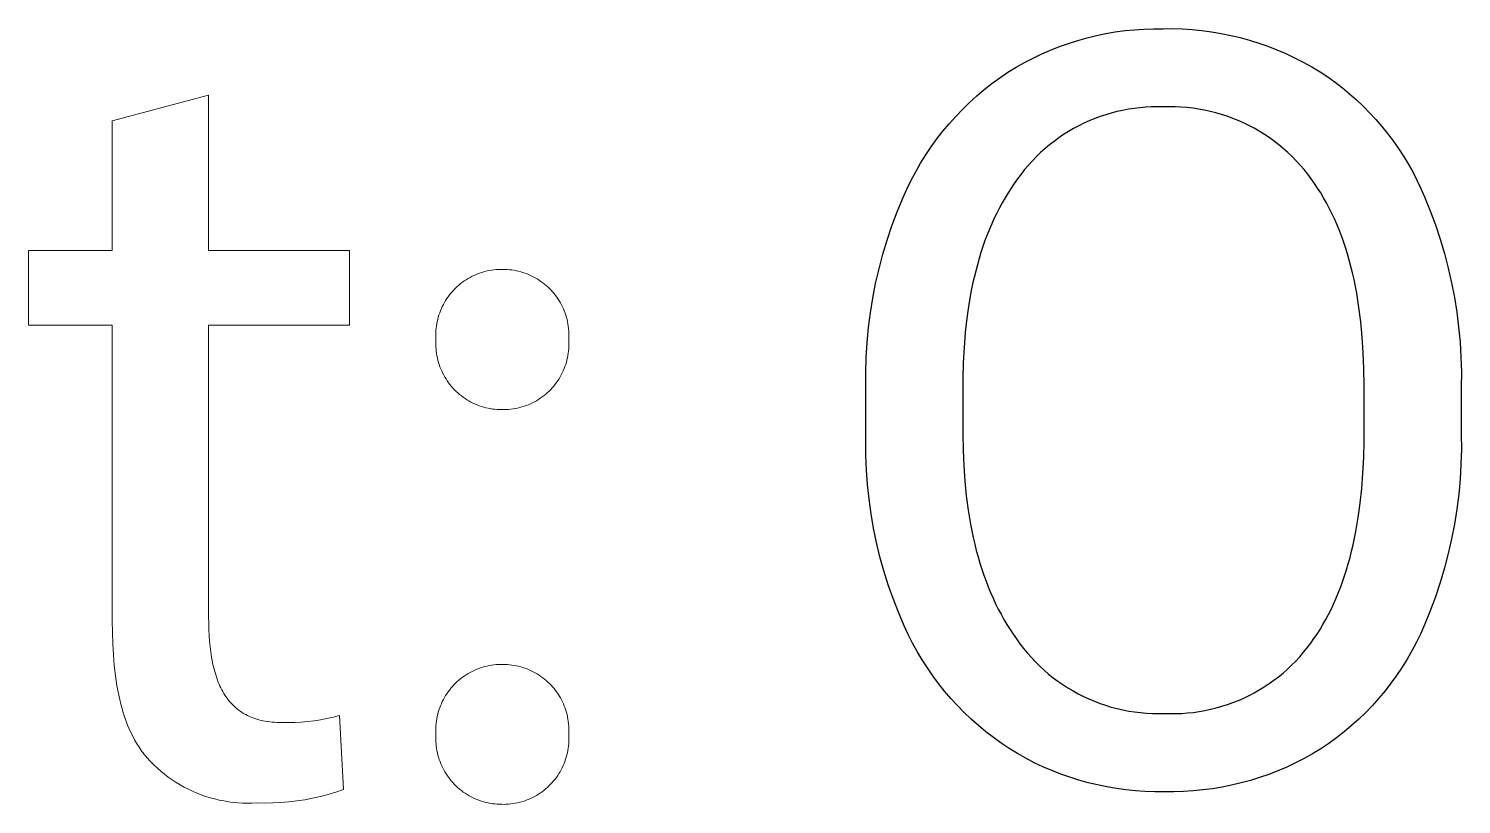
# Model space of a CAD drawing. Header units: millimetres. Extents: x -1656 to 3995, y -637 to 3312.
# Drawn here: x 2078.9 to 2151.4, y -388.4 to -349.2 of the extents above; entities that cross this region are included whole.
import ezdxf

# ---------------------------------------------------------------- set-up
doc = ezdxf.new("R2010")
doc.units = ezdxf.units.MM
doc.header["$MEASUREMENT"] = 0
doc.layers.add('Domyślny', color=7, linetype='Continuous', true_color=0x000000)

msp = doc.modelspace()

# ---------------------------------------------------------------- linework, layer by layer
at = {"layer": 'Domyślny'}
for p, q in [((2132.903, -349.537), (2133.38, -349.438)), ((2133.38, -349.438), (2133.86, -349.355)), ((2133.86, -349.355), (2134.343, -349.289)), ((2134.343, -349.289), (2134.827, -349.239)), ((2134.827, -349.239), (2135.313, -349.206)), ((2135.313, -349.206), (2135.8, -349.189)), ((2135.8, -349.189), (2136.287, -349.19)), ((2136.287, -349.19), (2136.778, -349.188)), ((2136.778, -349.188), (2137.269, -349.203)), ((2137.269, -349.203), (2137.759, -349.235)), ((2137.759, -349.235), (2138.248, -349.283)), ((2138.248, -349.283), (2138.734, -349.348)), ((2138.734, -349.348), (2139.219, -349.43)), ((2139.219, -349.43), (2139.7, -349.527)), ((2130.585, -350.274), (2131.038, -350.095)), ((2131.038, -350.095), (2131.497, -349.932)), ((2131.497, -349.932), (2131.961, -349.784)), ((2131.961, -349.784), (2132.43, -349.653)), ((2132.43, -349.653), (2132.903, -349.537)), ((2139.7, -349.527), (2140.177, -349.641)), ((2140.177, -349.641), (2140.651, -349.771)), ((2140.651, -349.771), (2141.12, -349.917)), ((2141.12, -349.917), (2141.583, -350.079)), ((2141.583, -350.079), (2142.041, -350.256)), ((2129.266, -350.902), (2129.698, -350.678)), ((2129.698, -350.678), (2130.138, -350.468)), ((2130.138, -350.468), (2130.585, -350.274)), ((2142.041, -350.256), (2142.493, -350.449)), ((2142.493, -350.449), (2142.938, -350.657)), ((2142.938, -350.657), (2143.375, -350.88)), ((2143.375, -350.88), (2143.805, -351.118)), ((2128.017, -351.674), (2128.426, -351.395)), ((2128.426, -351.395), (2128.841, -351.142)), ((2128.841, -351.142), (2129.266, -350.902)), ((2143.805, -351.118), (2144.226, -351.37)), ((2144.226, -351.37), (2144.612, -351.63)), ((2126.853, -352.592), (2127.23, -352.273)), ((2127.23, -352.273), (2127.619, -351.967)), ((2127.619, -351.967), (2128.017, -351.674)), ((2144.612, -351.63), (2144.988, -351.902)), ((2144.988, -351.902), (2145.356, -352.186)), ((2145.356, -352.186), (2145.713, -352.483)), ((2126.132, -353.269), (2126.487, -352.925)), ((2126.487, -352.925), (2126.853, -352.592)), ((2145.713, -352.483), (2146.061, -352.791)), ((2146.061, -352.791), (2146.398, -353.111)), ((2125.46, -353.995), (2125.79, -353.626)), ((2125.79, -353.626), (2126.132, -353.269)), ((2132.818, -353.74), (2132.545, -353.852)), ((2133.095, -353.637), (2132.818, -353.74)), ((2133.375, -353.544), (2133.095, -353.637)), ((2133.658, -353.46), (2133.375, -353.544)), ((2133.944, -353.385), (2133.658, -353.46)), ((2134.232, -353.321), (2133.944, -353.385)), ((2134.522, -353.266), (2134.232, -353.321)), ((2134.814, -353.222), (2134.522, -353.266)), ((2135.108, -353.187), (2134.814, -353.222)), ((2135.402, -353.162), (2135.108, -353.187)), ((2135.697, -353.148), (2135.402, -353.162)), ((2135.992, -353.143), (2135.697, -353.148)), ((2136.287, -353.148), (2135.992, -353.143)), ((2136.586, -353.141), (2136.287, -353.148)), ((2136.885, -353.143), (2136.586, -353.141)), ((2137.184, -353.156), (2136.885, -353.143)), ((2137.483, -353.179), (2137.184, -353.156)), ((2137.78, -353.212), (2137.483, -353.179)), ((2138.076, -353.255), (2137.78, -353.212)), ((2138.371, -353.309), (2138.076, -353.255)), ((2138.663, -353.372), (2138.371, -353.309)), ((2138.953, -353.445), (2138.663, -353.372)), ((2139.24, -353.528), (2138.953, -353.445)), ((2139.525, -353.621), (2139.24, -353.528)), ((2139.806, -353.724), (2139.525, -353.621)), ((2140.083, -353.836), (2139.806, -353.724)), ((2146.398, -353.111), (2146.725, -353.441)), ((2146.725, -353.441), (2147.041, -353.782)), ((2147.041, -353.782), (2147.345, -354.134)), ((2124.839, -354.764), (2125.142, -354.374)), ((2125.142, -354.374), (2125.46, -353.995)), ((2131.496, -354.393), (2131.246, -354.55)), ((2131.751, -354.244), (2131.496, -354.393)), ((2132.011, -354.105), (2131.751, -354.244)), ((2132.276, -353.974), (2132.011, -354.105)), ((2132.545, -353.852), (2132.276, -353.974)), ((2140.357, -353.957), (2140.083, -353.836)), ((2140.626, -354.088), (2140.357, -353.957)), ((2140.89, -354.228), (2140.626, -354.088)), ((2141.15, -354.376), (2140.89, -354.228)), ((2141.404, -354.534), (2141.15, -354.376)), ((2147.345, -354.134), (2147.637, -354.495)), ((2147.637, -354.495), (2147.917, -354.866)), ((2124.272, -355.575), (2124.548, -355.165)), ((2124.548, -355.165), (2124.839, -354.764)), ((2130.53, -355.071), (2130.303, -355.26)), ((2130.762, -354.889), (2130.53, -355.071)), ((2131.001, -354.715), (2130.762, -354.889)), ((2131.246, -354.55), (2131.001, -354.715)), ((2141.653, -354.7), (2141.404, -354.534)), ((2141.896, -354.875), (2141.653, -354.7)), ((2142.133, -355.057), (2141.896, -354.875)), ((2142.364, -355.248), (2142.133, -355.057)), ((2142.588, -355.446), (2142.364, -355.248)), ((2147.917, -354.866), (2148.185, -355.246)), ((2148.185, -355.246), (2148.44, -355.634)), ((2124.01, -355.994), (2124.272, -355.575)), ((2129.665, -355.873), (2129.466, -356.092)), ((2129.87, -355.662), (2129.665, -355.873)), ((2130.083, -355.457), (2129.87, -355.662)), ((2130.303, -355.26), (2130.083, -355.457)), ((2142.805, -355.652), (2142.588, -355.446)), ((2143.015, -355.866), (2142.805, -355.652)), ((2143.217, -356.086), (2143.015, -355.866)), ((2148.44, -355.634), (2148.682, -356.031)), ((2123.531, -356.859), (2123.763, -356.423)), ((2123.763, -356.423), (2124.01, -355.994)), ((2129.092, -356.549), (2128.916, -356.786)), ((2129.275, -356.317), (2129.092, -356.549)), ((2129.466, -356.092), (2129.275, -356.317)), ((2143.412, -356.313), (2143.217, -356.086)), ((2143.599, -356.547), (2143.412, -356.313)), ((2143.778, -356.786), (2143.599, -356.547)), ((2148.682, -356.031), (2148.911, -356.435)), ((2148.911, -356.435), (2149.126, -356.847)), ((2123.112, -357.755), (2123.313, -357.303)), ((2123.313, -357.303), (2123.531, -356.859)), ((2128.591, -357.252), (2128.435, -357.493)), ((2128.751, -357.017), (2128.591, -357.252)), ((2128.916, -356.786), (2128.751, -357.017)), ((2143.942, -357.017), (2143.778, -356.786)), ((2144.102, -357.253), (2143.942, -357.017)), ((2144.256, -357.496), (2144.102, -357.253)), ((2149.126, -356.847), (2149.327, -357.266)), ((2149.327, -357.266), (2149.515, -357.691)), ((2122.823, -358.454), (2123.112, -357.755)), ((2128.14, -357.992), (2128, -358.25)), ((2128.285, -357.74), (2128.14, -357.992)), ((2128.435, -357.493), (2128.285, -357.74)), ((2144.405, -357.745), (2144.256, -357.496)), ((2144.549, -358.001), (2144.405, -357.745)), ((2144.688, -358.262), (2144.549, -358.001)), ((2149.515, -357.691), (2149.801, -358.396)), ((2122.558, -359.162), (2122.823, -358.454)), ((2127.735, -358.782), (2127.611, -359.056)), ((2127.865, -358.513), (2127.735, -358.782)), ((2128, -358.25), (2127.865, -358.513)), ((2144.821, -358.53), (2144.688, -358.262)), ((2144.949, -358.803), (2144.821, -358.53)), ((2145.072, -359.083), (2144.949, -358.803)), ((2149.801, -358.396), (2150.063, -359.11)), ((2122.317, -359.879), (2122.558, -359.162)), ((2127.491, -359.336), (2127.376, -359.621)), ((2127.611, -359.056), (2127.491, -359.336)), ((2145.19, -359.369), (2145.072, -359.083)), ((2145.302, -359.662), (2145.19, -359.369)), ((2150.063, -359.11), (2150.303, -359.832)), ((2122.099, -360.603), (2122.317, -359.879)), ((2127.163, -360.209), (2127.064, -360.511)), ((2127.267, -359.912), (2127.163, -360.209)), ((2127.376, -359.621), (2127.267, -359.912)), ((2145.409, -359.96), (2145.302, -359.662)), ((2145.511, -360.265), (2145.409, -359.96)), ((2145.608, -360.576), (2145.511, -360.265)), ((2150.303, -359.832), (2150.518, -360.561)), ((2121.905, -361.334), (2122.099, -360.603)), ((2126.97, -360.818), (2126.881, -361.131)), ((2127.064, -360.511), (2126.97, -360.818)), ((2145.699, -360.893), (2145.608, -360.576)), ((2145.786, -361.216), (2145.699, -360.893)), ((2150.518, -360.561), (2150.71, -361.297)), ((2121.735, -362.071), (2121.905, -361.334)), ((2126.718, -361.773), (2126.644, -362.103)), ((2126.797, -361.449), (2126.718, -361.773)), ((2126.881, -361.131), (2126.797, -361.449)), ((2145.867, -361.545), (2145.786, -361.216)), ((2145.943, -361.881), (2145.867, -361.545)), ((2150.71, -361.297), (2150.878, -362.039)), ((2121.589, -362.813), (2121.735, -362.071)), ((2126.576, -362.438), (2126.454, -363.124)), ((2126.644, -362.103), (2126.576, -362.438)), ((2146.013, -362.223), (2145.943, -361.881)), ((2146.078, -362.571), (2146.013, -362.223)), ((2150.878, -362.039), (2151.022, -362.786)), ((2121.468, -363.559), (2121.589, -362.813)), ((2126.454, -363.124), (2126.352, -363.833)), ((2146.193, -363.285), (2146.078, -362.571)), ((2151.022, -362.786), (2151.141, -363.537)), ((2121.371, -364.309), (2121.468, -363.559)), ((2126.352, -363.833), (2126.271, -364.564)), ((2146.288, -364.024), (2146.193, -363.285)), ((2151.141, -363.537), (2151.236, -364.292)), ((2121.3, -365.062), (2121.371, -364.309)), ((2126.271, -364.564), (2126.21, -365.317)), ((2146.361, -364.788), (2146.288, -364.024)), ((2151.236, -364.292), (2151.306, -365.049)), ((2121.252, -365.817), (2121.3, -365.062)), ((2126.21, -365.317), (2126.17, -366.091)), ((2146.413, -365.577), (2146.361, -364.788)), ((2151.306, -365.049), (2151.352, -365.808)), ((2121.23, -366.573), (2121.252, -365.817)), ((2126.17, -366.091), (2126.15, -366.888)), ((2146.444, -366.39), (2146.413, -365.577)), ((2151.352, -365.808), (2151.373, -366.569)), ((2121.233, -367.329), (2121.23, -366.573)), ((2146.455, -367.229), (2146.444, -366.39)), ((2151.373, -366.569), (2151.369, -367.329)), ((2121.233, -370.035), (2121.233, -367.329)), ((2126.15, -366.888), (2126.15, -369.699)), ((2146.455, -370.066), (2146.455, -367.229)), ((2151.369, -367.329), (2151.369, -369.703)), ((2126.15, -369.699), (2126.161, -370.512)), ((2151.369, -369.703), (2151.373, -370.463)), ((2121.237, -370.776), (2121.233, -370.035)), ((2146.435, -370.885), (2146.455, -370.066)), ((2151.373, -370.463), (2151.353, -371.224)), ((2121.267, -371.516), (2121.237, -370.776)), ((2126.161, -370.512), (2126.193, -371.303)), ((2146.396, -371.68), (2146.435, -370.885)), ((2121.321, -372.255), (2121.267, -371.516)), ((2126.193, -371.303), (2126.246, -372.072)), ((2146.336, -372.45), (2146.396, -371.68)), ((2151.353, -371.224), (2151.308, -371.983)), ((2121.399, -372.991), (2121.321, -372.255)), ((2126.246, -372.072), (2126.32, -372.819)), ((2146.257, -373.196), (2146.336, -372.45)), ((2151.308, -371.983), (2151.238, -372.74)), ((2121.501, -373.725), (2121.399, -372.991)), ((2126.32, -372.819), (2126.415, -373.543)), ((2146.158, -373.918), (2146.257, -373.196)), ((2151.238, -372.74), (2151.143, -373.495)), ((2121.628, -374.454), (2121.501, -373.725)), ((2126.415, -373.543), (2126.532, -374.246)), ((2146.039, -374.617), (2146.158, -373.918)), ((2151.143, -373.495), (2151.024, -374.246)), ((2121.779, -375.179), (2121.628, -374.454)), ((2126.532, -374.246), (2126.598, -374.589)), ((2126.598, -374.589), (2126.67, -374.927)), ((2145.972, -374.957), (2146.039, -374.617)), ((2151.024, -374.246), (2150.88, -374.993)), ((2121.953, -375.899), (2121.779, -375.179)), ((2126.67, -374.927), (2126.747, -375.259)), ((2126.747, -375.259), (2126.829, -375.585)), ((2145.823, -375.618), (2145.9, -375.291)), ((2145.9, -375.291), (2145.972, -374.957)), ((2150.88, -374.993), (2150.712, -375.734)), ((2122.152, -376.612), (2121.953, -375.899)), ((2126.829, -375.585), (2126.916, -375.906)), ((2126.916, -375.906), (2127.009, -376.222)), ((2127.009, -376.222), (2127.107, -376.532)), ((2145.562, -376.566), (2145.654, -376.256)), ((2145.654, -376.256), (2145.741, -375.94)), ((2145.741, -375.94), (2145.823, -375.618)), ((2150.712, -375.734), (2150.52, -376.47)), ((2122.373, -377.319), (2122.152, -376.612)), ((2127.107, -376.532), (2127.21, -376.836)), ((2127.21, -376.836), (2127.319, -377.135)), ((2145.363, -377.168), (2145.465, -376.87)), ((2145.465, -376.87), (2145.562, -376.566)), ((2150.52, -376.47), (2150.304, -377.199)), ((2122.618, -378.018), (2122.373, -377.319)), ((2127.319, -377.135), (2127.433, -377.429)), ((2127.433, -377.429), (2127.552, -377.717)), ((2127.552, -377.717), (2127.677, -377.999)), ((2145.144, -377.745), (2145.256, -377.459)), ((2145.256, -377.459), (2145.363, -377.168)), ((2150.304, -377.199), (2150.065, -377.921)), ((2122.887, -378.708), (2122.618, -378.018)), ((2127.677, -377.999), (2127.807, -378.276)), ((2127.807, -378.276), (2127.942, -378.547)), ((2144.779, -378.566), (2144.906, -378.299)), ((2144.906, -378.299), (2145.028, -378.025)), ((2145.028, -378.025), (2145.144, -377.745)), ((2150.065, -377.921), (2149.801, -378.635)), ((2123.177, -379.389), (2122.887, -378.708)), ((2127.942, -378.547), (2128.082, -378.813)), ((2128.082, -378.813), (2128.228, -379.074)), ((2128.228, -379.074), (2128.379, -379.329)), ((2144.369, -379.333), (2144.511, -379.083)), ((2144.511, -379.083), (2144.647, -378.828)), ((2144.647, -378.828), (2144.779, -378.566)), ((2149.801, -378.635), (2149.515, -379.339)), ((2123.383, -379.832), (2123.177, -379.389)), ((2123.604, -380.267), (2123.383, -379.832)), ((2128.379, -379.329), (2128.536, -379.578)), ((2128.536, -379.578), (2128.697, -379.822)), ((2128.697, -379.822), (2128.864, -380.06)), ((2143.914, -380.045), (2144.071, -379.814)), ((2144.071, -379.814), (2144.222, -379.576)), ((2144.222, -379.576), (2144.369, -379.333)), ((2149.316, -379.786), (2149.103, -380.225)), ((2149.515, -379.339), (2149.316, -379.786)), ((2123.84, -380.694), (2123.604, -380.267)), ((2128.864, -380.06), (2129.039, -380.305)), ((2129.039, -380.305), (2129.223, -380.544)), ((2129.223, -380.544), (2129.414, -380.777)), ((2143.389, -380.736), (2143.575, -380.507)), ((2143.575, -380.507), (2143.753, -380.271)), ((2143.753, -380.271), (2143.914, -380.045)), ((2149.103, -380.225), (2148.874, -380.657)), ((2124.089, -381.113), (2123.84, -380.694)), ((2124.353, -381.523), (2124.089, -381.113)), ((2129.414, -380.777), (2129.613, -381.003)), ((2129.613, -381.003), (2129.82, -381.221)), ((2129.82, -381.221), (2130.035, -381.433)), ((2142.786, -381.385), (2142.994, -381.176)), ((2142.994, -381.176), (2143.195, -380.959)), ((2143.195, -380.959), (2143.389, -380.736)), ((2148.63, -381.08), (2148.371, -381.495)), ((2148.874, -380.657), (2148.63, -381.08)), ((2124.631, -381.924), (2124.353, -381.523)), ((2124.922, -382.316), (2124.631, -381.924)), ((2130.035, -381.433), (2130.257, -381.637)), ((2130.257, -381.637), (2130.485, -381.833)), ((2130.485, -381.833), (2130.721, -382.021)), ((2130.721, -382.021), (2130.962, -382.201)), ((2141.886, -382.149), (2142.121, -381.969)), ((2142.121, -381.969), (2142.349, -381.782)), ((2142.349, -381.782), (2142.571, -381.588)), ((2142.571, -381.588), (2142.786, -381.385)), ((2148.099, -381.9), (2147.812, -382.296)), ((2148.371, -381.495), (2148.099, -381.9)), ((2125.226, -382.697), (2124.922, -382.316)), ((2125.543, -383.068), (2125.226, -382.697)), ((2130.962, -382.201), (2131.21, -382.372)), ((2131.21, -382.372), (2131.463, -382.535)), ((2131.463, -382.535), (2131.722, -382.688)), ((2131.722, -382.688), (2131.986, -382.833)), ((2140.628, -382.92), (2140.89, -382.783)), ((2140.89, -382.783), (2141.147, -382.637)), ((2141.147, -382.637), (2141.399, -382.483)), ((2141.399, -382.483), (2141.645, -382.32)), ((2141.645, -382.32), (2141.886, -382.149)), ((2147.512, -382.682), (2147.199, -383.057)), ((2147.812, -382.296), (2147.512, -382.682)), ((2125.872, -383.428), (2125.543, -383.068)), ((2126.214, -383.777), (2125.872, -383.428)), ((2131.986, -382.833), (2132.255, -382.969)), ((2132.255, -382.969), (2132.529, -383.095)), ((2132.529, -383.095), (2132.806, -383.212)), ((2132.806, -383.212), (2133.088, -383.319)), ((2133.088, -383.319), (2133.373, -383.416)), ((2133.373, -383.416), (2133.661, -383.503)), ((2133.661, -383.503), (2133.952, -383.581)), ((2138.974, -383.547), (2139.258, -383.466)), ((2139.258, -383.466), (2139.539, -383.375)), ((2139.539, -383.375), (2139.817, -383.275)), ((2139.817, -383.275), (2140.091, -383.166)), ((2140.091, -383.166), (2140.362, -383.047)), ((2140.362, -383.047), (2140.628, -382.92)), ((2146.873, -383.421), (2146.534, -383.773)), ((2147.199, -383.057), (2146.873, -383.421)), ((2126.567, -384.114), (2126.214, -383.777)), ((2126.931, -384.438), (2126.567, -384.114)), ((2133.952, -383.581), (2134.246, -383.648)), ((2134.246, -383.648), (2134.542, -383.705)), ((2134.542, -383.705), (2134.839, -383.751)), ((2134.839, -383.751), (2135.138, -383.788)), ((2135.138, -383.788), (2135.438, -383.814)), ((2135.438, -383.814), (2135.739, -383.829)), ((2135.739, -383.829), (2136.04, -383.835)), ((2136.04, -383.835), (2136.341, -383.83)), ((2136.341, -383.83), (2136.637, -383.838)), ((2136.637, -383.838), (2136.932, -383.837)), ((2136.932, -383.837), (2137.227, -383.825)), ((2137.227, -383.825), (2137.522, -383.804)), ((2137.522, -383.804), (2137.815, -383.772)), ((2137.815, -383.772), (2138.108, -383.731)), ((2138.108, -383.731), (2138.398, -383.679)), ((2138.398, -383.679), (2138.687, -383.618)), ((2138.687, -383.618), (2138.974, -383.547)), ((2146.183, -384.113), (2145.821, -384.441)), ((2146.534, -383.773), (2146.183, -384.113)), ((2127.306, -384.75), (2126.931, -384.438)), ((2127.691, -385.05), (2127.306, -384.75)), ((2145.448, -384.756), (2145.063, -385.058)), ((2145.821, -384.441), (2145.448, -384.756)), ((2128.087, -385.336), (2127.691, -385.05)), ((2128.491, -385.608), (2128.087, -385.336)), ((2128.907, -385.859), (2128.491, -385.608)), ((2144.265, -385.621), (2143.844, -385.873)), ((2144.669, -385.347), (2144.265, -385.621)), ((2145.063, -385.058), (2144.669, -385.347)), ((2129.332, -386.096), (2128.907, -385.859)), ((2129.764, -386.318), (2129.332, -386.096)), ((2130.203, -386.525), (2129.764, -386.318)), ((2142.979, -386.332), (2142.535, -386.54)), ((2143.415, -386.11), (2142.979, -386.332)), ((2143.844, -385.873), (2143.415, -386.11)), ((2130.65, -386.718), (2130.203, -386.525)), ((2131.102, -386.895), (2130.65, -386.718)), ((2131.561, -387.056), (2131.102, -386.895)), ((2132.024, -387.202), (2131.561, -387.056)), ((2141.164, -387.07), (2140.696, -387.215)), ((2141.627, -386.909), (2141.164, -387.07)), ((2142.084, -386.732), (2141.627, -386.909)), ((2142.535, -386.54), (2142.084, -386.732)), ((2132.492, -387.332), (2132.024, -387.202)), ((2132.965, -387.446), (2132.492, -387.332)), ((2133.441, -387.544), (2132.965, -387.446)), ((2133.92, -387.626), (2133.441, -387.544)), ((2134.401, -387.691), (2133.92, -387.626)), ((2134.885, -387.74), (2134.401, -387.691)), ((2135.37, -387.773), (2134.885, -387.74)), ((2135.855, -387.789), (2135.37, -387.773)), ((2136.341, -387.788), (2135.855, -387.789)), ((2136.831, -387.791), (2136.341, -387.788)), ((2137.321, -387.777), (2136.831, -387.791)), ((2137.81, -387.746), (2137.321, -387.777)), ((2138.298, -387.698), (2137.81, -387.746)), ((2138.783, -387.635), (2138.298, -387.698)), ((2139.267, -387.554), (2138.783, -387.635)), ((2139.747, -387.457), (2139.267, -387.554)), ((2140.224, -387.344), (2139.747, -387.457)), ((2140.696, -387.215), (2140.224, -387.344))]:
    msp.add_line(p, q, dxfattribs=at)
at = {"layer": 'Domyślny', "color": 18, "lineweight": 15, "true_color": 0x000000}
for p, q in [((2083.107, -353.843), (2087.981, -352.545)), ((2087.981, -352.545), (2087.981, -360.41)), ((2083.107, -360.41), (2083.107, -353.843)), ((2078.873, -364.193), (2078.873, -360.41)), ((2078.873, -360.41), (2083.107, -360.41)), ((2087.981, -360.41), (2095.113, -360.41)), ((2095.113, -360.41), (2095.113, -364.193)), ((2101.113, -361.825), (2101.213, -361.769)), ((2101.213, -361.769), (2101.315, -361.715)), ((2101.315, -361.715), (2101.419, -361.666)), ((2101.419, -361.666), (2101.524, -361.62)), ((2101.524, -361.62), (2101.631, -361.577)), ((2101.631, -361.577), (2101.74, -361.539)), ((2101.74, -361.539), (2101.85, -361.504)), ((2101.85, -361.504), (2101.96, -361.473)), ((2101.96, -361.473), (2102.072, -361.445)), ((2102.072, -361.445), (2102.185, -361.422)), ((2102.185, -361.422), (2102.298, -361.402)), ((2102.298, -361.402), (2102.412, -361.387)), ((2102.412, -361.387), (2102.527, -361.375)), ((2102.527, -361.375), (2102.642, -361.368)), ((2102.642, -361.368), (2102.757, -361.364)), ((2102.757, -361.364), (2102.872, -361.365)), ((2102.872, -361.365), (2102.986, -361.366)), ((2102.986, -361.366), (2103.099, -361.371)), ((2103.099, -361.371), (2103.213, -361.381)), ((2103.213, -361.381), (2103.326, -361.394)), ((2103.326, -361.394), (2103.439, -361.411)), ((2103.439, -361.411), (2103.551, -361.432)), ((2103.551, -361.432), (2103.662, -361.457)), ((2103.662, -361.457), (2103.772, -361.485)), ((2103.772, -361.485), (2103.881, -361.517)), ((2103.881, -361.517), (2103.989, -361.553)), ((2103.989, -361.553), (2104.096, -361.593)), ((2104.096, -361.593), (2104.202, -361.636)), ((2104.202, -361.636), (2104.305, -361.683)), ((2104.305, -361.683), (2104.408, -361.734)), ((2104.408, -361.734), (2104.508, -361.788)), ((2100.242, -362.568), (2100.317, -362.481)), ((2100.317, -362.481), (2100.394, -362.396)), ((2100.394, -362.396), (2100.475, -362.314)), ((2100.475, -362.314), (2100.559, -362.235)), ((2100.559, -362.235), (2100.645, -362.159)), ((2100.645, -362.159), (2100.734, -362.086)), ((2100.734, -362.086), (2100.825, -362.016)), ((2100.825, -362.016), (2100.919, -361.949)), ((2100.919, -361.949), (2101.015, -361.886)), ((2101.015, -361.886), (2101.113, -361.825)), ((2104.508, -361.788), (2104.606, -361.845)), ((2104.606, -361.845), (2104.703, -361.906)), ((2104.703, -361.906), (2104.797, -361.97)), ((2104.797, -361.97), (2104.889, -362.037)), ((2104.889, -362.037), (2104.979, -362.107)), ((2104.979, -362.107), (2105.066, -362.18)), ((2105.066, -362.18), (2105.151, -362.256)), ((2105.151, -362.256), (2105.233, -362.335)), ((2105.233, -362.335), (2105.312, -362.417)), ((2105.312, -362.417), (2105.389, -362.502)), ((2099.807, -363.245), (2099.859, -363.142)), ((2099.859, -363.142), (2099.915, -363.041)), ((2099.915, -363.041), (2099.973, -362.942)), ((2099.973, -362.942), (2100.036, -362.845)), ((2100.036, -362.845), (2100.101, -362.751)), ((2100.101, -362.751), (2100.17, -362.658)), ((2100.17, -362.658), (2100.242, -362.568)), ((2105.389, -362.502), (2105.462, -362.589)), ((2105.462, -362.589), (2105.532, -362.678)), ((2105.532, -362.678), (2105.6, -362.77)), ((2105.6, -362.77), (2105.664, -362.864)), ((2105.664, -362.864), (2105.725, -362.96)), ((2105.725, -362.96), (2105.783, -363.059)), ((2105.783, -363.059), (2105.837, -363.159)), ((2105.837, -363.159), (2105.887, -363.261)), ((2099.548, -364.005), (2099.574, -363.893)), ((2099.574, -363.893), (2099.603, -363.782)), ((2099.603, -363.782), (2099.637, -363.672)), ((2099.637, -363.672), (2099.674, -363.563)), ((2099.674, -363.563), (2099.715, -363.455)), ((2099.715, -363.455), (2099.759, -363.349)), ((2099.759, -363.349), (2099.807, -363.245)), ((2105.887, -363.261), (2105.935, -363.364)), ((2105.935, -363.364), (2105.978, -363.47)), ((2105.978, -363.47), (2106.018, -363.576)), ((2106.018, -363.576), (2106.055, -363.684)), ((2106.055, -363.684), (2106.087, -363.793)), ((2106.087, -363.793), (2106.116, -363.904)), ((2106.116, -363.904), (2106.141, -364.015)), ((2083.107, -364.193), (2078.873, -364.193)), ((2083.107, -379.134), (2083.107, -364.193)), ((2095.113, -364.193), (2087.981, -364.193)), ((2087.981, -364.193), (2087.981, -378.965)), ((2099.477, -364.691), (2099.479, -364.576)), ((2099.479, -364.576), (2099.485, -364.461)), ((2099.485, -364.461), (2099.495, -364.346)), ((2099.495, -364.346), (2099.508, -364.232)), ((2099.508, -364.232), (2099.526, -364.118)), ((2099.526, -364.118), (2099.548, -364.005)), ((2106.141, -364.015), (2106.162, -364.127)), ((2106.162, -364.127), (2106.18, -364.239)), ((2106.18, -364.239), (2106.193, -364.352)), ((2106.193, -364.352), (2106.203, -364.466)), ((2106.203, -364.466), (2106.209, -364.58)), ((2106.209, -364.58), (2106.21, -364.693)), ((2099.479, -364.806), (2099.477, -364.691)), ((2099.478, -365.153), (2099.479, -365.037)), ((2099.481, -365.269), (2099.478, -365.153)), ((2099.485, -364.921), (2099.479, -364.806)), ((2099.479, -365.037), (2099.485, -364.921)), ((2099.488, -365.384), (2099.481, -365.269)), ((2099.499, -365.5), (2099.488, -365.384)), ((2106.202, -365.38), (2106.192, -365.495)), ((2106.208, -365.265), (2106.202, -365.38)), ((2106.208, -364.807), (2106.203, -364.921)), ((2106.203, -364.921), (2106.208, -365.036)), ((2106.21, -364.693), (2106.208, -364.807)), ((2106.208, -365.036), (2106.21, -365.151)), ((2106.21, -365.151), (2106.208, -365.265)), ((2099.514, -365.614), (2099.499, -365.5)), ((2099.533, -365.729), (2099.514, -365.614)), ((2099.556, -365.842), (2099.533, -365.729)), ((2099.582, -365.955), (2099.556, -365.842)), ((2099.613, -366.067), (2099.582, -365.955)), ((2099.648, -366.177), (2099.613, -366.067)), ((2106.083, -366.058), (2106.05, -366.168)), ((2106.113, -365.947), (2106.083, -366.058)), ((2106.139, -365.835), (2106.113, -365.947)), ((2106.161, -365.722), (2106.139, -365.835)), ((2106.178, -365.609), (2106.161, -365.722)), ((2106.192, -365.495), (2106.178, -365.609)), ((2099.686, -366.287), (2099.648, -366.177)), ((2099.728, -366.395), (2099.686, -366.287)), ((2099.774, -366.501), (2099.728, -366.395)), ((2099.824, -366.606), (2099.774, -366.501)), ((2099.877, -366.709), (2099.824, -366.606)), ((2099.934, -366.81), (2099.877, -366.709)), ((2099.994, -366.909), (2099.934, -366.81)), ((2105.772, -366.797), (2105.713, -366.895)), ((2105.827, -366.696), (2105.772, -366.797)), ((2105.879, -366.594), (2105.827, -366.696)), ((2105.927, -366.489), (2105.879, -366.594)), ((2105.972, -366.384), (2105.927, -366.489)), ((2106.013, -366.276), (2105.972, -366.384)), ((2106.05, -366.168), (2106.013, -366.276)), ((2100.057, -367.005), (2099.994, -366.909)), ((2100.124, -367.1), (2100.057, -367.005)), ((2100.195, -367.192), (2100.124, -367.1)), ((2100.268, -367.282), (2100.195, -367.192)), ((2100.344, -367.369), (2100.268, -367.282)), ((2100.424, -367.453), (2100.344, -367.369)), ((2100.506, -367.535), (2100.424, -367.453)), ((2100.591, -367.613), (2100.506, -367.535)), ((2105.21, -367.521), (2105.127, -367.599)), ((2105.291, -367.439), (2105.21, -367.521)), ((2105.369, -367.355), (2105.291, -367.439)), ((2105.444, -367.268), (2105.369, -367.355)), ((2105.516, -367.178), (2105.444, -367.268)), ((2105.585, -367.086), (2105.516, -367.178)), ((2105.651, -366.992), (2105.585, -367.086)), ((2105.713, -366.895), (2105.651, -366.992)), ((2100.679, -367.689), (2100.591, -367.613)), ((2100.769, -367.762), (2100.679, -367.689)), ((2100.862, -367.831), (2100.769, -367.762)), ((2100.957, -367.897), (2100.862, -367.831)), ((2101.055, -367.96), (2100.957, -367.897)), ((2101.154, -368.019), (2101.055, -367.96)), ((2101.256, -368.075), (2101.154, -368.019)), ((2101.359, -368.127), (2101.256, -368.075)), ((2101.464, -368.176), (2101.359, -368.127)), ((2101.571, -368.22), (2101.464, -368.176)), ((2101.679, -368.262), (2101.571, -368.22)), ((2101.789, -368.299), (2101.679, -368.262)), ((2103.946, -368.291), (2103.836, -368.325)), ((2104.054, -368.252), (2103.946, -368.291)), ((2104.161, -368.21), (2104.054, -368.252)), ((2104.266, -368.165), (2104.161, -368.21)), ((2104.37, -368.116), (2104.266, -368.165)), ((2104.472, -368.063), (2104.37, -368.116)), ((2104.572, -368.007), (2104.472, -368.063)), ((2104.67, -367.947), (2104.572, -368.007)), ((2104.766, -367.884), (2104.67, -367.947)), ((2104.86, -367.817), (2104.766, -367.884)), ((2104.952, -367.748), (2104.86, -367.817)), ((2105.04, -367.675), (2104.952, -367.748)), ((2105.127, -367.599), (2105.04, -367.675)), ((2101.9, -368.333), (2101.789, -368.299)), ((2102.012, -368.362), (2101.9, -368.333)), ((2102.125, -368.388), (2102.012, -368.362)), ((2102.239, -368.41), (2102.125, -368.388)), ((2102.353, -368.428), (2102.239, -368.41)), ((2102.468, -368.441), (2102.353, -368.428)), ((2102.584, -368.451), (2102.468, -368.441)), ((2102.699, -368.457), (2102.584, -368.451)), ((2102.815, -368.459), (2102.699, -368.457)), ((2102.93, -368.46), (2102.815, -368.459)), ((2103.045, -368.457), (2102.93, -368.46)), ((2103.16, -368.45), (2103.045, -368.457)), ((2103.274, -368.439), (2103.16, -368.45)), ((2103.388, -368.424), (2103.274, -368.439)), ((2103.501, -368.405), (2103.388, -368.424)), ((2103.614, -368.382), (2103.501, -368.405)), ((2103.725, -368.355), (2103.614, -368.382)), ((2103.836, -368.325), (2103.725, -368.355)), ((2083.114, -379.728), (2083.107, -379.134)), ((2087.981, -378.965), (2087.984, -379.278)), ((2083.132, -380.304), (2083.114, -379.728)), ((2087.984, -379.278), (2087.993, -379.583)), ((2087.993, -379.583), (2088.007, -379.879)), ((2088.007, -379.879), (2088.028, -380.166)), ((2083.164, -380.861), (2083.132, -380.304)), ((2088.028, -380.166), (2088.055, -380.445)), ((2088.055, -380.445), (2088.088, -380.714)), ((2083.209, -381.4), (2083.164, -380.861)), ((2088.088, -380.714), (2088.128, -380.975)), ((2088.128, -380.975), (2088.174, -381.226)), ((2088.174, -381.226), (2088.2, -381.348)), ((2088.2, -381.348), (2088.227, -381.468)), ((2102.642, -381.352), (2102.757, -381.349)), ((2102.757, -381.349), (2102.872, -381.349)), ((2083.269, -381.919), (2083.209, -381.4)), ((2083.304, -382.171), (2083.269, -381.919)), ((2088.227, -381.468), (2088.257, -381.586)), ((2088.257, -381.586), (2088.288, -381.701)), ((2088.288, -381.701), (2088.321, -381.814)), ((2088.321, -381.814), (2088.355, -381.924)), ((2088.355, -381.924), (2088.392, -382.032)), ((2088.392, -382.032), (2088.43, -382.138)), ((2100.645, -382.144), (2100.734, -382.071)), ((2100.734, -382.071), (2100.825, -382)), ((2100.825, -382), (2100.919, -381.934)), ((2100.919, -381.934), (2101.015, -381.87)), ((2101.015, -381.87), (2101.113, -381.81)), ((2101.113, -381.81), (2101.213, -381.753)), ((2101.213, -381.753), (2101.315, -381.7)), ((2101.315, -381.7), (2101.419, -381.65)), ((2101.419, -381.65), (2101.524, -381.604)), ((2101.524, -381.604), (2101.631, -381.562)), ((2101.631, -381.562), (2101.74, -381.523)), ((2101.74, -381.523), (2101.85, -381.488)), ((2101.85, -381.488), (2101.96, -381.457)), ((2101.96, -381.457), (2102.072, -381.43)), ((2102.072, -381.43), (2102.185, -381.406)), ((2102.185, -381.406), (2102.298, -381.387)), ((2102.298, -381.387), (2102.412, -381.371)), ((2102.412, -381.371), (2102.527, -381.36)), ((2102.527, -381.36), (2102.642, -381.352)), ((2102.872, -381.349), (2102.986, -381.351)), ((2102.986, -381.351), (2103.099, -381.356)), ((2103.099, -381.356), (2103.213, -381.365)), ((2103.213, -381.365), (2103.326, -381.378)), ((2103.326, -381.378), (2103.439, -381.395)), ((2103.439, -381.395), (2103.551, -381.416)), ((2103.551, -381.416), (2103.662, -381.441)), ((2103.662, -381.441), (2103.772, -381.47)), ((2103.772, -381.47), (2103.881, -381.502)), ((2103.881, -381.502), (2103.989, -381.538)), ((2103.989, -381.538), (2104.096, -381.578)), ((2104.096, -381.578), (2104.202, -381.621)), ((2104.202, -381.621), (2104.305, -381.668)), ((2104.305, -381.668), (2104.408, -381.718)), ((2104.408, -381.718), (2104.508, -381.772)), ((2104.508, -381.772), (2104.606, -381.829)), ((2104.606, -381.829), (2104.703, -381.89)), ((2104.703, -381.89), (2104.797, -381.954)), ((2104.797, -381.954), (2104.889, -382.021)), ((2104.889, -382.021), (2104.979, -382.091)), ((2083.344, -382.418), (2083.304, -382.171)), ((2083.387, -382.66), (2083.344, -382.418)), ((2083.434, -382.897), (2083.387, -382.66)), ((2088.43, -382.138), (2088.47, -382.242)), ((2088.47, -382.242), (2088.512, -382.343)), ((2088.512, -382.343), (2088.556, -382.441)), ((2088.556, -382.441), (2088.602, -382.537)), ((2088.602, -382.537), (2088.649, -382.631)), ((2088.649, -382.631), (2088.699, -382.723)), ((2088.699, -382.723), (2088.751, -382.811)), ((2100.036, -382.83), (2100.101, -382.735)), ((2100.101, -382.735), (2100.17, -382.643)), ((2100.17, -382.643), (2100.242, -382.553)), ((2100.242, -382.553), (2100.317, -382.466)), ((2100.317, -382.466), (2100.394, -382.381)), ((2100.394, -382.381), (2100.475, -382.299)), ((2100.475, -382.299), (2100.559, -382.22)), ((2100.559, -382.22), (2100.645, -382.144)), ((2104.979, -382.091), (2105.066, -382.165)), ((2105.066, -382.165), (2105.151, -382.241)), ((2105.151, -382.241), (2105.233, -382.32)), ((2105.233, -382.32), (2105.312, -382.402)), ((2105.312, -382.402), (2105.389, -382.486)), ((2105.389, -382.486), (2105.462, -382.573)), ((2105.462, -382.573), (2105.532, -382.663)), ((2105.532, -382.663), (2105.6, -382.754)), ((2105.6, -382.754), (2105.664, -382.848)), ((2083.485, -383.129), (2083.434, -382.897)), ((2083.54, -383.356), (2083.485, -383.129)), ((2083.6, -383.578), (2083.54, -383.356)), ((2088.751, -382.811), (2088.805, -382.898)), ((2088.805, -382.898), (2088.86, -382.982)), ((2088.86, -382.982), (2088.918, -383.063)), ((2088.918, -383.063), (2088.978, -383.142)), ((2088.978, -383.142), (2089.04, -383.218)), ((2089.04, -383.218), (2089.104, -383.292)), ((2089.104, -383.292), (2089.17, -383.363)), ((2089.17, -383.363), (2089.238, -383.432)), ((2089.238, -383.432), (2089.308, -383.498)), ((2089.308, -383.498), (2089.344, -383.53)), ((2099.674, -383.547), (2099.715, -383.44)), ((2099.715, -383.44), (2099.759, -383.334)), ((2099.759, -383.334), (2099.807, -383.229)), ((2099.807, -383.229), (2099.859, -383.126)), ((2099.859, -383.126), (2099.915, -383.026)), ((2099.915, -383.026), (2099.973, -382.927)), ((2099.973, -382.927), (2100.036, -382.83)), ((2105.664, -382.848), (2105.725, -382.945)), ((2105.725, -382.945), (2105.783, -383.043)), ((2105.783, -383.043), (2105.837, -383.143)), ((2105.837, -383.143), (2105.887, -383.245)), ((2105.887, -383.245), (2105.935, -383.349)), ((2105.935, -383.349), (2105.978, -383.454)), ((2105.978, -383.454), (2106.018, -383.561)), ((2083.663, -383.795), (2083.6, -383.578)), ((2083.731, -384.007), (2083.663, -383.795)), ((2083.804, -384.213), (2083.731, -384.007)), ((2083.881, -384.414), (2083.804, -384.213)), ((2089.344, -383.53), (2089.381, -383.562)), ((2089.381, -383.562), (2089.418, -383.593)), ((2089.418, -383.593), (2089.455, -383.623)), ((2089.455, -383.623), (2089.493, -383.653)), ((2089.493, -383.653), (2089.532, -383.681)), ((2089.532, -383.681), (2089.571, -383.71)), ((2089.571, -383.71), (2089.611, -383.737)), ((2089.611, -383.737), (2089.652, -383.764)), ((2089.652, -383.764), (2089.692, -383.791)), ((2089.692, -383.791), (2089.734, -383.816)), ((2089.734, -383.816), (2089.776, -383.841)), ((2089.776, -383.841), (2089.862, -383.889)), ((2089.862, -383.889), (2089.95, -383.934)), ((2089.95, -383.934), (2090.041, -383.977)), ((2090.041, -383.977), (2090.133, -384.017)), ((2090.133, -384.017), (2090.229, -384.054)), ((2090.229, -384.054), (2090.326, -384.089)), ((2090.326, -384.089), (2090.426, -384.121)), ((2090.426, -384.121), (2090.528, -384.15)), ((2090.528, -384.15), (2090.633, -384.177)), ((2090.633, -384.177), (2090.74, -384.2)), ((2090.74, -384.2), (2090.85, -384.221)), ((2090.85, -384.221), (2090.962, -384.24)), ((2090.962, -384.24), (2091.077, -384.255)), ((2092.67, -384.264), (2092.997, -384.234)), ((2092.997, -384.234), (2093.322, -384.194)), ((2093.322, -384.194), (2093.646, -384.144)), ((2093.646, -384.144), (2093.968, -384.084)), ((2093.968, -384.084), (2094.288, -384.013)), ((2094.288, -384.013), (2094.605, -383.933)), ((2094.605, -383.933), (2094.812, -387.677)), ((2099.495, -384.331), (2099.508, -384.217)), ((2099.508, -384.217), (2099.526, -384.103)), ((2099.526, -384.103), (2099.548, -383.99)), ((2099.548, -383.99), (2099.574, -383.878)), ((2099.574, -383.878), (2099.603, -383.766)), ((2099.603, -383.766), (2099.637, -383.656)), ((2099.637, -383.656), (2099.674, -383.547)), ((2106.018, -383.561), (2106.055, -383.669)), ((2106.055, -383.669), (2106.087, -383.778)), ((2106.087, -383.778), (2106.116, -383.888)), ((2106.116, -383.888), (2106.141, -383.999)), ((2106.141, -383.999), (2106.162, -384.111)), ((2106.162, -384.111), (2106.18, -384.224)), ((2106.18, -384.224), (2106.193, -384.337)), ((2083.962, -384.61), (2083.881, -384.414)), ((2084.049, -384.8), (2083.962, -384.61)), ((2084.14, -384.985), (2084.049, -384.8)), ((2091.077, -384.255), (2091.194, -384.268)), ((2091.194, -384.268), (2091.314, -384.277)), ((2091.314, -384.277), (2091.436, -384.285)), ((2091.436, -384.285), (2091.561, -384.289)), ((2091.561, -384.289), (2091.688, -384.29)), ((2091.688, -384.29), (2092.016, -384.292)), ((2092.016, -384.292), (2092.343, -384.283)), ((2092.343, -384.283), (2092.67, -384.264)), ((2099.477, -384.676), (2099.479, -384.56)), ((2099.479, -384.791), (2099.477, -384.676)), ((2099.479, -384.56), (2099.485, -384.446)), ((2099.485, -384.906), (2099.479, -384.791)), ((2099.48, -385.021), (2099.485, -384.906)), ((2099.485, -384.446), (2099.495, -384.331)), ((2106.193, -384.337), (2106.203, -384.45)), ((2106.203, -384.45), (2106.209, -384.564)), ((2106.208, -384.792), (2106.203, -384.906)), ((2106.203, -384.906), (2106.208, -385.02)), ((2106.21, -384.678), (2106.208, -384.792)), ((2106.209, -384.564), (2106.21, -384.678)), ((2084.235, -385.165), (2084.14, -384.985)), ((2084.336, -385.339), (2084.235, -385.165)), ((2084.388, -385.424), (2084.336, -385.339)), ((2084.441, -385.507), (2084.388, -385.424)), ((2084.496, -385.589), (2084.441, -385.507)), ((2084.552, -385.67), (2084.496, -385.589)), ((2084.609, -385.75), (2084.552, -385.67)), ((2099.479, -385.136), (2099.48, -385.021)), ((2099.482, -385.252), (2099.479, -385.136)), ((2099.49, -385.367), (2099.482, -385.252)), ((2099.501, -385.482), (2099.49, -385.367)), ((2099.516, -385.597), (2099.501, -385.482)), ((2099.536, -385.71), (2099.516, -385.597)), ((2106.176, -385.591), (2106.158, -385.704)), ((2106.19, -385.477), (2106.176, -385.591)), ((2106.201, -385.363), (2106.19, -385.477)), ((2106.207, -385.249), (2106.201, -385.363)), ((2106.209, -385.134), (2106.207, -385.249)), ((2106.208, -385.02), (2106.209, -385.134)), ((2084.667, -385.828), (2084.609, -385.75)), ((2084.727, -385.904), (2084.667, -385.828)), ((2084.788, -385.979), (2084.727, -385.904)), ((2084.851, -386.053), (2084.788, -385.979)), ((2084.914, -386.126), (2084.851, -386.053)), ((2084.979, -386.197), (2084.914, -386.126)), ((2085.046, -386.266), (2084.979, -386.197)), ((2085.213, -386.434), (2085.046, -386.266)), ((2099.559, -385.824), (2099.536, -385.71)), ((2099.586, -385.936), (2099.559, -385.824)), ((2099.617, -386.047), (2099.586, -385.936)), ((2099.652, -386.157), (2099.617, -386.047)), ((2099.69, -386.266), (2099.652, -386.157)), ((2099.733, -386.373), (2099.69, -386.266)), ((2099.779, -386.479), (2099.733, -386.373)), ((2105.967, -386.363), (2105.922, -386.468)), ((2106.009, -386.256), (2105.967, -386.363)), ((2106.046, -386.148), (2106.009, -386.256)), ((2106.08, -386.038), (2106.046, -386.148)), ((2106.11, -385.928), (2106.08, -386.038)), ((2106.136, -385.816), (2106.11, -385.928)), ((2106.158, -385.704), (2106.136, -385.816)), ((2085.387, -386.597), (2085.213, -386.434)), ((2085.566, -386.753), (2085.387, -386.597)), ((2085.75, -386.903), (2085.566, -386.753)), ((2085.939, -387.046), (2085.75, -386.903)), ((2086.133, -387.183), (2085.939, -387.046)), ((2099.829, -386.584), (2099.779, -386.479)), ((2099.882, -386.686), (2099.829, -386.584)), ((2099.939, -386.787), (2099.882, -386.686)), ((2099.999, -386.885), (2099.939, -386.787)), ((2100.063, -386.981), (2099.999, -386.885)), ((2100.13, -387.075), (2100.063, -386.981)), ((2100.2, -387.167), (2100.13, -387.075)), ((2105.579, -387.062), (2105.511, -387.153)), ((2105.645, -386.968), (2105.579, -387.062)), ((2105.707, -386.872), (2105.645, -386.968)), ((2105.766, -386.774), (2105.707, -386.872)), ((2105.822, -386.674), (2105.766, -386.774)), ((2105.874, -386.572), (2105.822, -386.674)), ((2105.922, -386.468), (2105.874, -386.572)), ((2086.332, -387.313), (2086.133, -387.183)), ((2086.535, -387.436), (2086.332, -387.313)), ((2086.743, -387.552), (2086.535, -387.436)), ((2086.954, -387.661), (2086.743, -387.552)), ((2087.169, -387.762), (2086.954, -387.661)), ((2087.387, -387.856), (2087.169, -387.762)), ((2087.609, -387.943), (2087.387, -387.856)), ((2094.426, -387.807), (2094.036, -387.924)), ((2094.812, -387.677), (2094.426, -387.807)), ((2100.273, -387.256), (2100.2, -387.167)), ((2100.35, -387.343), (2100.273, -387.256)), ((2100.429, -387.427), (2100.35, -387.343)), ((2100.511, -387.508), (2100.429, -387.427)), ((2100.596, -387.586), (2100.511, -387.508)), ((2100.684, -387.661), (2100.596, -387.586)), ((2100.774, -387.733), (2100.684, -387.661)), ((2100.867, -387.802), (2100.774, -387.733)), ((2100.962, -387.868), (2100.867, -387.802)), ((2101.059, -387.93), (2100.962, -387.868)), ((2104.761, -387.855), (2104.666, -387.917)), ((2104.855, -387.789), (2104.761, -387.855)), ((2104.946, -387.72), (2104.855, -387.789)), ((2105.035, -387.647), (2104.946, -387.72)), ((2105.121, -387.572), (2105.035, -387.647)), ((2105.205, -387.494), (2105.121, -387.572)), ((2105.286, -387.413), (2105.205, -387.494)), ((2105.364, -387.329), (2105.286, -387.413)), ((2105.439, -387.242), (2105.364, -387.329)), ((2105.511, -387.153), (2105.439, -387.242)), ((2087.833, -388.021), (2087.609, -387.943)), ((2088.06, -388.092), (2087.833, -388.021)), ((2088.289, -388.154), (2088.06, -388.092)), ((2088.52, -388.209), (2088.289, -388.154)), ((2088.753, -388.256), (2088.52, -388.209)), ((2088.987, -388.295), (2088.753, -388.256)), ((2089.223, -388.325), (2088.987, -388.295)), ((2089.459, -388.348), (2089.223, -388.325)), ((2089.696, -388.362), (2089.459, -388.348)), ((2089.934, -388.368), (2089.696, -388.362)), ((2090.171, -388.365), (2089.934, -388.368)), ((2090.409, -388.355), (2090.171, -388.365)), ((2090.816, -388.363), (2090.409, -388.355)), ((2091.223, -388.357), (2090.816, -388.363)), ((2091.63, -388.337), (2091.223, -388.357)), ((2092.036, -388.303), (2091.63, -388.337)), ((2092.441, -388.254), (2092.036, -388.303)), ((2092.844, -388.193), (2092.441, -388.254)), ((2093.244, -388.117), (2092.844, -388.193)), ((2093.641, -388.027), (2093.244, -388.117)), ((2094.036, -387.924), (2093.641, -388.027)), ((2101.159, -387.989), (2101.059, -387.93)), ((2101.26, -388.044), (2101.159, -387.989)), ((2101.363, -388.096), (2101.26, -388.044)), ((2101.468, -388.144), (2101.363, -388.096)), ((2101.575, -388.189), (2101.468, -388.144)), ((2101.683, -388.23), (2101.575, -388.189)), ((2101.792, -388.267), (2101.683, -388.23)), ((2101.903, -388.3), (2101.792, -388.267)), ((2102.014, -388.329), (2101.903, -388.3)), ((2102.127, -388.355), (2102.014, -388.329)), ((2102.241, -388.376), (2102.127, -388.355)), ((2102.355, -388.394), (2102.241, -388.376)), ((2102.469, -388.408), (2102.355, -388.394)), ((2102.584, -388.417), (2102.469, -388.408)), ((2102.7, -388.423), (2102.584, -388.417)), ((2102.815, -388.424), (2102.7, -388.423)), ((2102.93, -388.426), (2102.815, -388.424)), ((2103.044, -388.423), (2102.93, -388.426)), ((2103.159, -388.416), (2103.044, -388.423)), ((2103.273, -388.405), (2103.159, -388.416)), ((2103.386, -388.39), (2103.273, -388.405)), ((2103.499, -388.372), (2103.386, -388.39)), ((2103.611, -388.349), (2103.499, -388.372)), ((2103.723, -388.323), (2103.611, -388.349)), ((2103.833, -388.293), (2103.723, -388.323)), ((2103.942, -388.259), (2103.833, -388.293)), ((2104.051, -388.221), (2103.942, -388.259)), ((2104.157, -388.179), (2104.051, -388.221)), ((2104.262, -388.134), (2104.157, -388.179)), ((2104.366, -388.085), (2104.262, -388.134)), ((2104.468, -388.033), (2104.366, -388.085)), ((2104.568, -387.977), (2104.468, -388.033)), ((2104.666, -387.917), (2104.568, -387.977))]:
    msp.add_line(p, q, dxfattribs=at)

doc.saveas('drawing.dxf')
